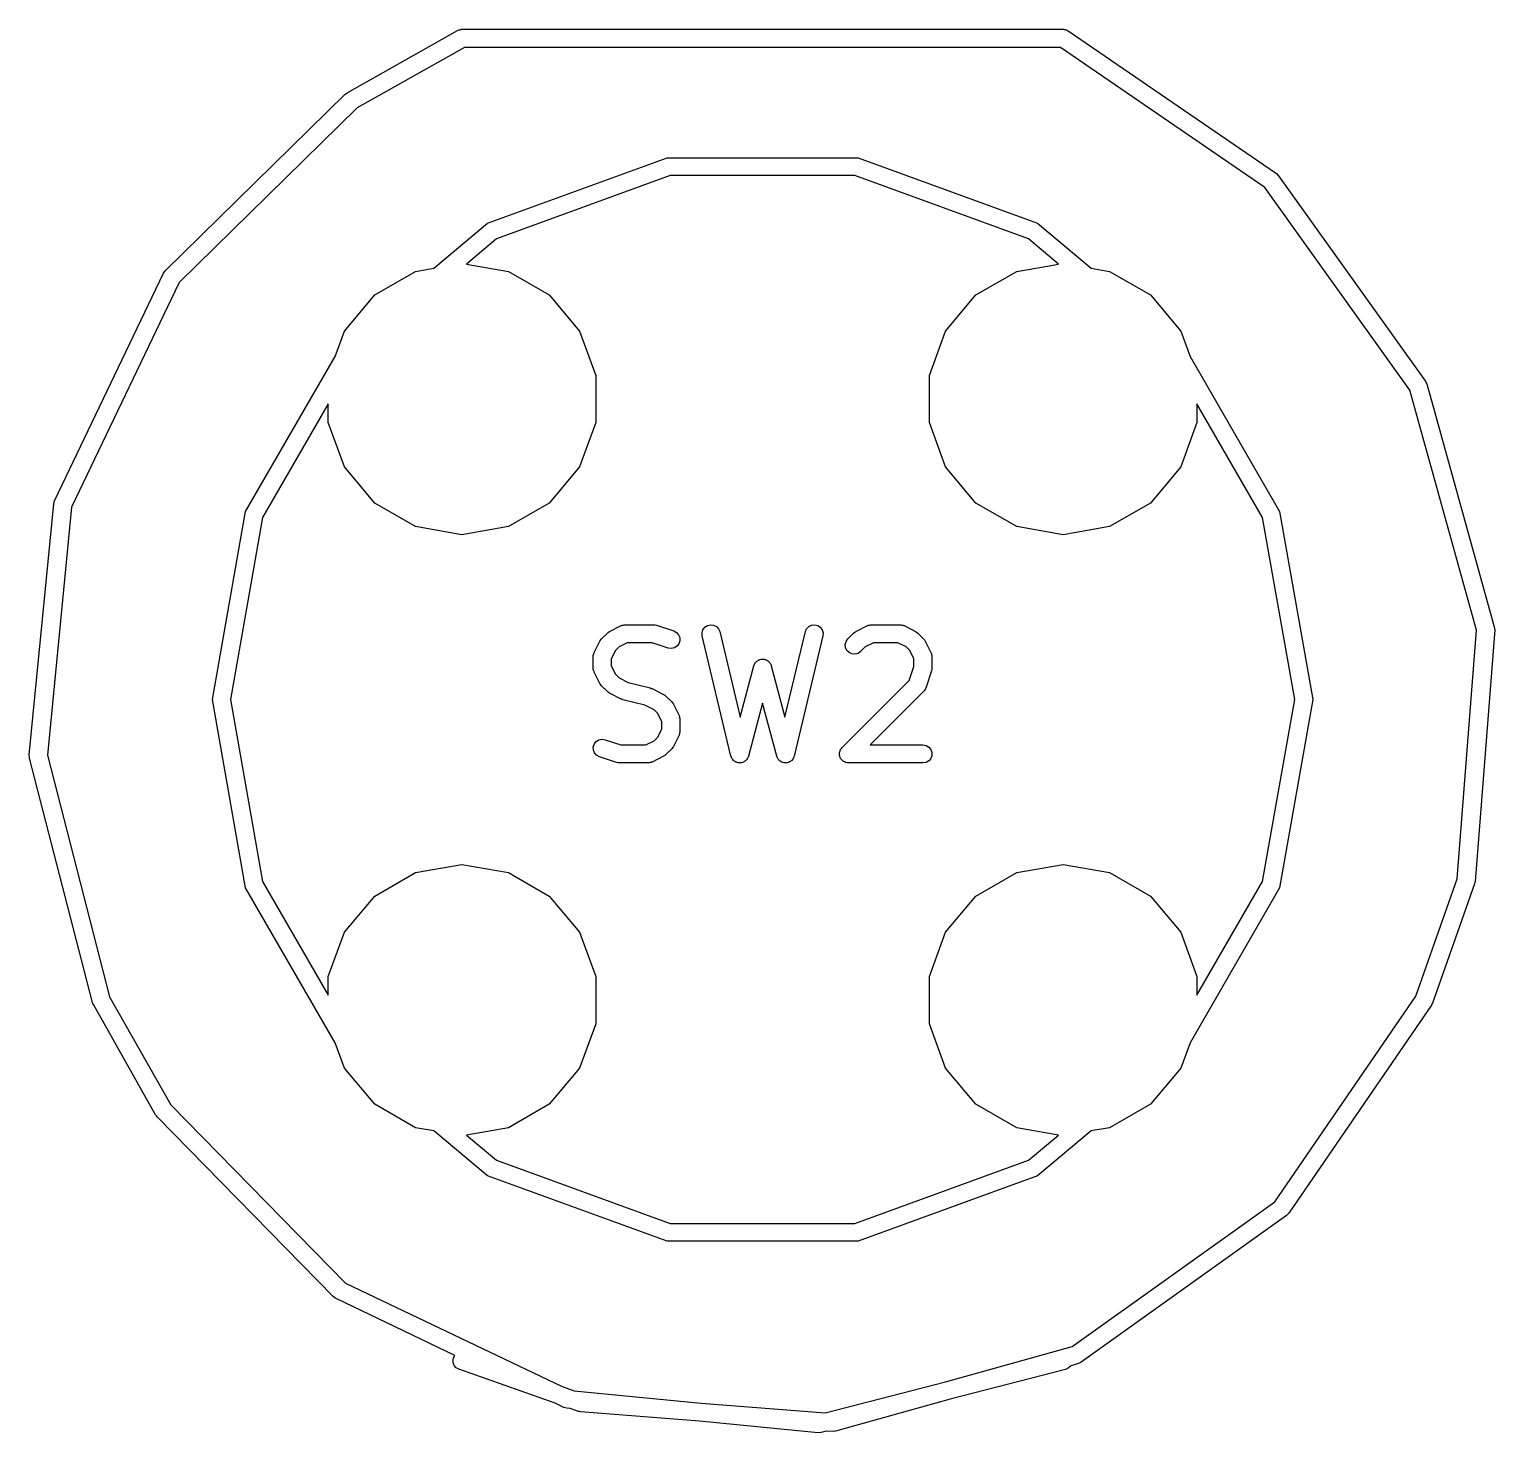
# Model space of a CAD drawing. Extents: x 59 to 126, y -132 to -24.
# Drawn here: x 110.9 to 123.09, y -64.1 to -52.42 of the extents above; entities that cross this region are included whole.
import ezdxf

# ---------------------------------------------------------------- set-up
doc = ezdxf.new("R2010")
doc.units = 0
doc.header["$MEASUREMENT"] = 0
doc.layers.add('BLACK', color=7, linetype='CONTINUOUS')

msp = doc.modelspace()

# ---------------------------------------------------------------- linework, layer by layer
at = {"layer": 'Black'}
for p, q in [((113.546, -52.9524), (114.463, -52.4347)), ((114.463, -52.4347), (114.469, -52.4326)), ((114.469, -52.4326), (114.474, -52.4295)), ((114.474, -52.4295), (114.481, -52.4283)), ((114.481, -52.4283), (114.488, -52.426)), ((114.488, -52.426), (114.494, -52.4261)), ((114.494, -52.4261), (114.5, -52.425)), ((114.5, -52.425), (119.5, -52.425)), ((119.5, -52.425), (119.509, -52.4266)), ((119.509, -52.4266), (119.519, -52.4274)), ((119.519, -52.4274), (119.522, -52.4289)), ((119.522, -52.4289), (119.526, -52.4295)), ((119.526, -52.4295), (119.534, -52.4342)), ((119.534, -52.4342), (119.542, -52.4381)), ((119.542, -52.4381), (121.273, -53.6249)), ((114.52, -52.575), (113.628, -53.0781)), ((119.477, -52.575), (114.52, -52.575)), ((121.177, -53.7411), (119.477, -52.575)), ((112.032, -54.4333), (113.53, -52.9641)), ((113.53, -52.9641), (113.538, -52.9586)), ((113.538, -52.9586), (113.546, -52.9524)), ((113.628, -53.0781), (112.147, -54.5311)), ((114.712, -54.0379), (116.206, -53.4945)), ((116.206, -53.4945), (117.794, -53.4945)), ((117.794, -53.4945), (119.287, -54.0379)), ((116.232, -53.6422), (114.787, -54.1678)), ((117.768, -53.6422), (116.232, -53.6422)), ((119.212, -54.1678), (117.768, -53.6422)), ((121.273, -53.6249), (121.291, -53.6431)), ((121.291, -53.6431), (121.291, -53.6431)), ((121.291, -53.6431), (122.511, -55.3501)), ((122.382, -55.4266), (121.177, -53.7411)), ((114.267, -54.4118), (114.712, -54.0379)), ((119.287, -54.0379), (119.733, -54.4118)), ((114.787, -54.1678), (114.538, -54.3774)), ((119.462, -54.3774), (119.212, -54.1678)), ((111.112, -56.3474), (112.017, -54.4545)), ((112.017, -54.4545), (112.032, -54.4333)), ((112.017, -54.4545), (112.017, -54.4545)), ((113.774, -54.6349), (114.114, -54.4388)), ((114.114, -54.4388), (114.267, -54.4118)), ((114.538, -54.3774), (114.886, -54.4388)), ((114.886, -54.4388), (115.226, -54.6349)), ((118.774, -54.6349), (119.114, -54.4388)), ((119.114, -54.4388), (119.462, -54.3774)), ((119.733, -54.4118), (119.886, -54.4388)), ((119.886, -54.4388), (120.226, -54.6349)), ((112.147, -54.5311), (111.253, -56.4002)), ((113.522, -54.9354), (113.774, -54.6349)), ((115.226, -54.6349), (115.478, -54.9354)), ((118.522, -54.9354), (118.774, -54.6349)), ((120.226, -54.6349), (120.478, -54.9354)), ((113.445, -55.1457), (113.522, -54.9354)), ((115.478, -54.9354), (115.612, -55.3039)), ((118.388, -55.3039), (118.522, -54.9354)), ((120.478, -54.9354), (120.555, -55.1457)), ((112.701, -56.4353), (113.445, -55.1457)), ((120.555, -55.1457), (121.299, -56.4353)), ((115.612, -55.3039), (115.612, -55.6961)), ((118.388, -55.6961), (118.388, -55.3039)), ((122.937, -57.4224), (122.382, -55.4266)), ((122.511, -55.3501), (122.523, -55.3736)), ((122.523, -55.3736), (123.085, -57.3949)), ((113.388, -55.5409), (112.842, -56.4866)), ((113.388, -55.6961), (113.388, -55.5409)), ((120.612, -55.5409), (120.612, -55.6961)), ((121.158, -56.4866), (120.612, -55.5409)), ((113.522, -56.0646), (113.388, -55.6961)), ((115.612, -55.6961), (115.478, -56.0646)), ((118.522, -56.0646), (118.388, -55.6961)), ((120.612, -55.6961), (120.478, -56.0646)), ((113.774, -56.3651), (113.522, -56.0646)), ((115.478, -56.0646), (115.226, -56.3651)), ((118.774, -56.3651), (118.522, -56.0646)), ((120.478, -56.0646), (120.226, -56.3651)), ((110.902, -58.4609), (111.105, -56.3725)), ((111.253, -56.4002), (111.053, -58.4622)), ((111.105, -56.3725), (111.112, -56.3474)), ((114.114, -56.5612), (113.774, -56.3651)), ((115.226, -56.3651), (114.886, -56.5612)), ((119.114, -56.5612), (118.774, -56.3651)), ((120.226, -56.3651), (119.886, -56.5612)), ((112.425, -58), (112.701, -56.4353)), ((112.842, -56.4866), (112.575, -58)), ((121.425, -58), (121.158, -56.4866)), ((121.299, -56.4353), (121.575, -58)), ((114.5, -56.6293), (114.114, -56.5612)), ((114.886, -56.5612), (114.5, -56.6293)), ((119.5, -56.6293), (119.114, -56.5612)), ((119.886, -56.5612), (119.5, -56.6293)), ((115.728, -57.4329), (115.824, -57.3853)), ((115.824, -57.3853), (115.828, -57.3841)), ((115.828, -57.3841), (115.831, -57.3819)), ((115.831, -57.3819), (115.84, -57.3804)), ((115.84, -57.3804), (115.849, -57.3779)), ((115.849, -57.3779), (115.853, -57.3781)), ((115.853, -57.3781), (115.857, -57.3774)), ((115.857, -57.3774), (116.095, -57.3774)), ((116.095, -57.3774), (116.107, -57.3795)), ((116.107, -57.3795), (116.119, -57.3812)), ((116.119, -57.3812), (116.262, -57.4288)), ((116.52, -57.3979), (116.542, -57.3835)), ((116.542, -57.3835), (116.567, -57.3775)), ((116.567, -57.3775), (116.593, -57.3805)), ((116.593, -57.3805), (116.616, -57.3922)), ((116.616, -57.3922), (116.634, -57.4111)), ((117.366, -57.4111), (117.384, -57.3922)), ((117.384, -57.3922), (117.407, -57.3805)), ((117.407, -57.3805), (117.433, -57.3775)), ((117.433, -57.3775), (117.458, -57.3835)), ((117.458, -57.3835), (117.48, -57.3979)), ((117.776, -57.4329), (117.871, -57.3853)), ((117.871, -57.3853), (117.875, -57.3841)), ((117.875, -57.3841), (117.879, -57.3819)), ((117.879, -57.3819), (117.888, -57.3804)), ((117.888, -57.3804), (117.896, -57.3779)), ((117.896, -57.3779), (117.901, -57.3781)), ((117.901, -57.3781), (117.905, -57.3774)), ((117.905, -57.3774), (118.143, -57.3774)), ((118.143, -57.3774), (118.147, -57.3781)), ((118.147, -57.3781), (118.151, -57.3779)), ((118.151, -57.3779), (118.16, -57.3804)), ((118.16, -57.3804), (118.169, -57.3819)), ((118.169, -57.3819), (118.172, -57.3841)), ((118.172, -57.3841), (118.176, -57.3853)), ((118.176, -57.3853), (118.272, -57.4329)), ((123.085, -57.3949), (123.088, -57.4209)), ((115.6, -57.6093), (115.647, -57.5141)), ((115.647, -57.5141), (115.654, -57.5044)), ((115.654, -57.5044), (115.661, -57.4946)), ((115.661, -57.4946), (115.709, -57.447)), ((115.709, -57.447), (115.719, -57.4401)), ((115.719, -57.4401), (115.728, -57.4329)), ((116.262, -57.4288), (116.285, -57.4413)), ((116.285, -57.4413), (116.302, -57.4607)), ((116.302, -57.4607), (116.312, -57.485)), ((116.312, -57.511), (116.304, -57.5357)), ((116.312, -57.485), (116.312, -57.511)), ((116.497, -57.4437), (116.504, -57.4188)), ((116.498, -57.4698), (116.497, -57.4437)), ((116.737, -58.4698), (116.498, -57.4698)), ((116.504, -57.4188), (116.52, -57.3979)), ((116.634, -57.4111), (116.644, -57.435)), ((116.644, -57.435), (116.814, -58.1459)), ((117.186, -58.1459), (117.356, -57.435)), ((117.502, -57.4698), (117.263, -58.4698)), ((117.356, -57.435), (117.366, -57.4111)), ((117.48, -57.3979), (117.496, -57.4188)), ((117.496, -57.4188), (117.503, -57.4437)), ((117.503, -57.4437), (117.502, -57.4698)), ((117.687, -57.5411), (117.694, -57.5159)), ((117.694, -57.5159), (117.709, -57.4946)), ((117.709, -57.4946), (117.756, -57.447)), ((117.756, -57.447), (117.766, -57.4401)), ((117.766, -57.4401), (117.776, -57.4329)), ((118.272, -57.4329), (118.281, -57.4401)), ((118.281, -57.4401), (118.291, -57.447)), ((118.291, -57.447), (118.339, -57.4946)), ((118.339, -57.4946), (118.346, -57.5044)), ((118.346, -57.5044), (118.353, -57.5141)), ((118.353, -57.5141), (118.4, -57.6093)), ((122.777, -59.4913), (122.937, -57.4224)), ((123.088, -57.4209), (122.925, -59.5128)), ((115.592, -57.6343), (115.595, -57.6259)), ((115.592, -57.6386), (115.592, -57.6343)), ((115.592, -57.6429), (115.592, -57.6386)), ((115.595, -57.6259), (115.596, -57.6172)), ((115.596, -57.6172), (115.598, -57.6135)), ((115.598, -57.6135), (115.6, -57.6093)), ((115.776, -57.592), (115.742, -57.6606)), ((115.806, -57.5616), (115.776, -57.592)), ((115.875, -57.5274), (115.806, -57.5616)), ((116.083, -57.5274), (115.875, -57.5274)), ((116.214, -57.5712), (116.083, -57.5274)), ((116.24, -57.575), (116.214, -57.5712)), ((116.266, -57.5697), (116.24, -57.575)), ((116.288, -57.5561), (116.266, -57.5697)), ((116.304, -57.5357), (116.288, -57.5561)), ((117.689, -57.567), (117.687, -57.5411)), ((117.7, -57.5906), (117.689, -57.567)), ((117.719, -57.6091), (117.7, -57.5906)), ((117.742, -57.6201), (117.719, -57.6091)), ((117.768, -57.6223), (117.742, -57.6201)), ((117.794, -57.6156), (117.768, -57.6223)), ((117.815, -57.6007), (117.794, -57.6156)), ((117.854, -57.5616), (117.815, -57.6007)), ((117.922, -57.5274), (117.854, -57.5616)), ((118.125, -57.5274), (117.922, -57.5274)), ((118.194, -57.5616), (118.125, -57.5274)), ((118.224, -57.592), (118.194, -57.5616)), ((118.258, -57.6606), (118.224, -57.592)), ((118.4, -57.6093), (118.402, -57.6135)), ((118.402, -57.6135), (118.404, -57.6172)), ((118.404, -57.6172), (118.405, -57.6259)), ((118.405, -57.6259), (118.408, -57.6343)), ((118.408, -57.6343), (118.408, -57.6386)), ((118.408, -57.6386), (118.408, -57.6429)), ((115.592, -57.7381), (115.592, -57.6429)), ((115.592, -57.7424), (115.592, -57.7381)), ((115.592, -57.7467), (115.592, -57.7424)), ((115.595, -57.7551), (115.592, -57.7467)), ((115.596, -57.7637), (115.595, -57.7551)), ((115.742, -57.6606), (115.742, -57.7204)), ((115.742, -57.7204), (115.776, -57.7889)), ((116.814, -58.1459), (116.928, -57.7188)), ((116.928, -57.7188), (116.93, -57.7127)), ((116.93, -57.7127), (116.932, -57.7063)), ((116.932, -57.7063), (116.936, -57.701)), ((116.936, -57.701), (116.939, -57.6951)), ((116.939, -57.6951), (116.943, -57.6904)), ((116.943, -57.6904), (116.947, -57.685)), ((116.947, -57.685), (116.952, -57.6813)), ((116.952, -57.6813), (116.957, -57.6767)), ((116.957, -57.6767), (116.963, -57.6739)), ((116.963, -57.6739), (116.968, -57.6701)), ((116.968, -57.6701), (116.975, -57.6684)), ((116.975, -57.6684), (116.981, -57.6657)), ((116.981, -57.6657), (116.987, -57.6651)), ((116.987, -57.6651), (116.994, -57.6634)), ((116.994, -57.6634), (117, -57.6639)), ((117, -57.6639), (117.006, -57.6634)), ((117.006, -57.6634), (117.013, -57.6651)), ((117.013, -57.6651), (117.019, -57.6657)), ((117.019, -57.6657), (117.025, -57.6684)), ((117.025, -57.6684), (117.032, -57.6701)), ((117.032, -57.6701), (117.037, -57.6739)), ((117.037, -57.6739), (117.043, -57.6767)), ((117.043, -57.6767), (117.048, -57.6813)), ((117.048, -57.6813), (117.053, -57.685)), ((117.053, -57.685), (117.057, -57.6904)), ((117.057, -57.6904), (117.061, -57.6951)), ((117.061, -57.6951), (117.064, -57.701)), ((117.064, -57.701), (117.068, -57.7063)), ((117.068, -57.7063), (117.07, -57.7127)), ((117.07, -57.7127), (117.072, -57.7188)), ((117.072, -57.7188), (117.186, -58.1459)), ((118.22, -57.8404), (118.258, -57.7259)), ((118.258, -57.7259), (118.258, -57.6606)), ((118.406, -57.7499), (118.404, -57.7618)), ((118.408, -57.7381), (118.406, -57.7499)), ((118.408, -57.6429), (118.408, -57.7381)), ((115.598, -57.7675), (115.596, -57.7637)), ((115.6, -57.7716), (115.598, -57.7675)), ((115.647, -57.8669), (115.6, -57.7716)), ((115.654, -57.8765), (115.647, -57.8669)), ((115.661, -57.8864), (115.654, -57.8765)), ((115.776, -57.7889), (115.806, -57.8193)), ((115.806, -57.8193), (115.883, -57.8578)), ((115.883, -57.8578), (116.066, -57.9034)), ((117.661, -58.3993), (118.22, -57.8404)), ((118.404, -57.7618), (118.357, -57.9047)), ((112.701, -59.5647), (112.425, -58)), ((112.575, -58), (112.842, -59.5134)), ((115.709, -57.934), (115.661, -57.8864)), ((115.719, -57.9409), (115.709, -57.934)), ((115.728, -57.948), (115.719, -57.9409)), ((115.824, -57.9957), (115.728, -57.948)), ((115.831, -57.998), (115.824, -57.9957)), ((115.839, -58.0013), (115.831, -57.998)), ((116.021, -58.047), (115.839, -58.0013)), ((116.066, -57.9034), (116.073, -57.9068)), ((116.073, -57.9068), (116.081, -57.9091)), ((116.081, -57.9091), (116.176, -57.9567)), ((116.176, -57.9567), (116.186, -57.9639)), ((116.186, -57.9639), (116.196, -57.9708)), ((116.196, -57.9708), (116.244, -58.0184)), ((118.339, -57.934), (117.895, -58.3774)), ((118.341, -57.9304), (118.339, -57.934)), ((118.344, -57.9276), (118.341, -57.9304)), ((118.349, -57.9199), (118.344, -57.9276)), ((118.354, -57.9126), (118.349, -57.9199)), ((118.355, -57.9085), (118.354, -57.9126)), ((118.357, -57.9047), (118.355, -57.9085)), ((121.158, -59.5134), (121.425, -58)), ((121.575, -58), (121.299, -59.5647)), ((116.098, -58.0854), (116.021, -58.047)), ((116.129, -58.1159), (116.098, -58.0854)), ((116.163, -58.1844), (116.129, -58.1159)), ((116.244, -58.0184), (116.25, -58.0282)), ((116.25, -58.0282), (116.258, -58.0379)), ((116.258, -58.0379), (116.305, -58.1331)), ((117, -58.0292), (116.882, -58.4717)), ((117.118, -58.4717), (117, -58.0292)), ((116.129, -58.3127), (116.163, -58.2442)), ((116.163, -58.2442), (116.163, -58.1844)), ((116.305, -58.1331), (116.306, -58.1373)), ((116.306, -58.1373), (116.309, -58.141)), ((116.309, -58.141), (116.31, -58.1497)), ((116.31, -58.1497), (116.313, -58.1581)), ((116.313, -58.1581), (116.312, -58.1624)), ((116.312, -58.1624), (116.313, -58.1667)), ((116.313, -58.1667), (116.313, -58.2619)), ((115.592, -58.3938), (115.601, -58.369)), ((115.601, -58.369), (115.617, -58.3486)), ((115.617, -58.3486), (115.639, -58.335)), ((115.639, -58.335), (115.665, -58.3298)), ((115.665, -58.3298), (115.69, -58.3336)), ((115.69, -58.3336), (115.822, -58.3774)), ((116.03, -58.3774), (116.098, -58.3431)), ((116.098, -58.3431), (116.129, -58.3127)), ((116.305, -58.2954), (116.258, -58.3907)), ((116.306, -58.2913), (116.305, -58.2954)), ((116.309, -58.2876), (116.306, -58.2913)), ((116.31, -58.2789), (116.309, -58.2876)), ((116.313, -58.2705), (116.31, -58.2789)), ((116.313, -58.2619), (116.312, -58.2662)), ((116.312, -58.2662), (116.313, -58.2705)), ((110.904, -58.4868), (110.902, -58.4609)), ((111.427, -60.5187), (110.904, -58.4868)), ((110.904, -58.4868), (110.904, -58.4868)), ((111.053, -58.4622), (111.57, -60.4717)), ((115.593, -58.4198), (115.592, -58.3938)), ((115.603, -58.444), (115.593, -58.4198)), ((115.62, -58.4635), (115.603, -58.444)), ((115.643, -58.4759), (115.62, -58.4635)), ((115.786, -58.5235), (115.643, -58.4759)), ((115.822, -58.3774), (116.03, -58.3774)), ((116.176, -58.4718), (116.081, -58.5195)), ((116.186, -58.4647), (116.176, -58.4718)), ((116.196, -58.4578), (116.186, -58.4647)), ((116.244, -58.4102), (116.196, -58.4578)), ((116.25, -58.4003), (116.244, -58.4102)), ((116.258, -58.3907), (116.25, -58.4003)), ((116.74, -58.4768), (116.737, -58.4698)), ((116.742, -58.4842), (116.74, -58.4768)), ((116.745, -58.4886), (116.742, -58.4842)), ((116.747, -58.4937), (116.745, -58.4886)), ((116.873, -58.4904), (116.871, -58.4953)), ((116.877, -58.486), (116.873, -58.4904)), ((116.879, -58.4786), (116.877, -58.486)), ((116.882, -58.4717), (116.879, -58.4786)), ((117.121, -58.4786), (117.118, -58.4717)), ((117.123, -58.486), (117.121, -58.4786)), ((117.127, -58.4904), (117.123, -58.486)), ((117.129, -58.4953), (117.127, -58.4904)), ((117.255, -58.4886), (117.253, -58.4937)), ((117.258, -58.4842), (117.255, -58.4886)), ((117.26, -58.4768), (117.258, -58.4842)), ((117.263, -58.4698), (117.26, -58.4768)), ((117.64, -58.4394), (117.644, -58.4301)), ((117.64, -58.4427), (117.64, -58.4394)), ((117.64, -58.4458), (117.64, -58.4427)), ((117.64, -58.4556), (117.64, -58.4458)), ((117.64, -58.4654), (117.64, -58.4556)), ((117.642, -58.4685), (117.64, -58.4654)), ((117.642, -58.4718), (117.642, -58.4685)), ((117.646, -58.4807), (117.642, -58.4718)), ((117.644, -58.4301), (117.646, -58.4207)), ((117.646, -58.4207), (117.648, -58.418)), ((117.649, -58.4899), (117.646, -58.4807)), ((117.648, -58.418), (117.649, -58.4149)), ((117.649, -58.4149), (117.656, -58.4074)), ((117.651, -58.4924), (117.649, -58.4899)), ((117.653, -58.4954), (117.651, -58.4924)), ((117.656, -58.4074), (117.661, -58.3993)), ((117.895, -58.3774), (118.333, -58.3774)), ((118.333, -58.3774), (118.359, -58.3819)), ((118.359, -58.3819), (118.382, -58.3949)), ((118.382, -58.3949), (118.398, -58.4149)), ((118.398, -58.4899), (118.382, -58.5098)), ((118.398, -58.4149), (118.407, -58.4394)), ((118.407, -58.4654), (118.398, -58.4899)), ((118.407, -58.4394), (118.407, -58.4654)), ((115.798, -58.5253), (115.786, -58.5235)), ((115.81, -58.5274), (115.798, -58.5253)), ((116.048, -58.5274), (115.81, -58.5274)), ((116.052, -58.5266), (116.048, -58.5274)), ((116.056, -58.5269), (116.052, -58.5266)), ((116.065, -58.5244), (116.056, -58.5269)), ((116.073, -58.5229), (116.065, -58.5244)), ((116.077, -58.5207), (116.073, -58.5229)), ((116.081, -58.5195), (116.077, -58.5207)), ((116.752, -58.4992), (116.747, -58.4937)), ((116.757, -58.5055), (116.752, -58.4992)), ((116.761, -58.5086), (116.757, -58.5055)), ((116.765, -58.5126), (116.761, -58.5086)), ((116.772, -58.516), (116.765, -58.5126)), ((116.778, -58.5204), (116.772, -58.516)), ((116.783, -58.5218), (116.778, -58.5204)), ((116.788, -58.5243), (116.783, -58.5218)), ((116.796, -58.5251), (116.788, -58.5243)), ((116.803, -58.5271), (116.796, -58.5251)), ((116.809, -58.5266), (116.803, -58.5271)), ((116.814, -58.5272), (116.809, -58.5266)), ((116.821, -58.5255), (116.814, -58.5272)), ((116.829, -58.5248), (116.821, -58.5255)), ((116.834, -58.5225), (116.829, -58.5248)), ((116.839, -58.5212), (116.834, -58.5225)), ((116.846, -58.517), (116.839, -58.5212)), ((116.853, -58.5138), (116.846, -58.517)), ((116.856, -58.5099), (116.853, -58.5138)), ((116.861, -58.5069), (116.856, -58.5099)), ((116.866, -58.5007), (116.861, -58.5069)), ((116.871, -58.4953), (116.866, -58.5007)), ((117.134, -58.5007), (117.129, -58.4953)), ((117.139, -58.5069), (117.134, -58.5007)), ((117.144, -58.5099), (117.139, -58.5069)), ((117.147, -58.5138), (117.144, -58.5099)), ((117.154, -58.517), (117.147, -58.5138)), ((117.161, -58.5212), (117.154, -58.517)), ((117.166, -58.5225), (117.161, -58.5212)), ((117.171, -58.5248), (117.166, -58.5225)), ((117.179, -58.5255), (117.171, -58.5248)), ((117.186, -58.5272), (117.179, -58.5255)), ((117.191, -58.5266), (117.186, -58.5272)), ((117.197, -58.5271), (117.191, -58.5266)), ((117.204, -58.5251), (117.197, -58.5271)), ((117.212, -58.5243), (117.204, -58.5251)), ((117.217, -58.5218), (117.212, -58.5243)), ((117.222, -58.5204), (117.217, -58.5218)), ((117.228, -58.516), (117.222, -58.5204)), ((117.235, -58.5126), (117.228, -58.516)), ((117.239, -58.5086), (117.235, -58.5126)), ((117.243, -58.5055), (117.239, -58.5086)), ((117.248, -58.4992), (117.243, -58.5055)), ((117.253, -58.4937), (117.248, -58.4992)), ((117.66, -58.5023), (117.653, -58.4954)), ((117.666, -58.5098), (117.66, -58.5023)), ((117.669, -58.5115), (117.666, -58.5098)), ((117.671, -58.5138), (117.669, -58.5115)), ((117.68, -58.518), (117.671, -58.5138)), ((117.689, -58.5229), (117.68, -58.518)), ((117.692, -58.5234), (117.689, -58.5229)), ((117.695, -58.5248), (117.692, -58.5234)), ((117.705, -58.5257), (117.695, -58.5248)), ((117.714, -58.5274), (117.705, -58.5257)), ((118.333, -58.5274), (117.714, -58.5274)), ((118.359, -58.5229), (118.333, -58.5274)), ((118.382, -58.5098), (118.359, -58.5229)), ((113.774, -59.6349), (114.114, -59.4388)), ((114.114, -59.4388), (114.5, -59.3707)), ((114.5, -59.3707), (114.886, -59.4388)), ((114.886, -59.4388), (115.226, -59.6349)), ((118.774, -59.6349), (119.114, -59.4388)), ((119.114, -59.4388), (119.5, -59.3707)), ((119.5, -59.3707), (119.886, -59.4388)), ((119.886, -59.4388), (120.226, -59.6349)), ((113.445, -60.8543), (112.701, -59.5647)), ((112.842, -59.5134), (113.388, -60.4591)), ((121.299, -59.5647), (120.555, -60.8543)), ((120.612, -60.4591), (121.158, -59.5134)), ((122.433, -60.4657), (122.777, -59.4913)), ((122.921, -59.5319), (122.571, -60.525)), ((122.923, -59.5222), (122.921, -59.5319)), ((122.925, -59.5128), (122.923, -59.5222)), ((113.522, -59.9354), (113.774, -59.6349)), ((115.226, -59.6349), (115.478, -59.9354)), ((118.522, -59.9354), (118.774, -59.6349)), ((120.226, -59.6349), (120.478, -59.9354)), ((113.388, -60.3039), (113.522, -59.9354)), ((115.478, -59.9354), (115.612, -60.3039)), ((118.388, -60.3039), (118.522, -59.9354)), ((120.478, -59.9354), (120.612, -60.3039)), ((113.388, -60.4591), (113.388, -60.3039)), ((115.612, -60.3039), (115.612, -60.6961)), ((118.388, -60.6961), (118.388, -60.3039)), ((120.612, -60.3039), (120.612, -60.4591)), ((111.431, -60.5276), (111.427, -60.5187)), ((111.435, -60.5369), (111.431, -60.5276)), ((111.952, -61.454), (111.435, -60.5369)), ((111.57, -60.4717), (112.078, -61.3716)), ((121.259, -62.177), (122.433, -60.4657)), ((122.562, -60.5424), (121.375, -62.2728)), ((122.566, -60.5335), (122.562, -60.5424)), ((122.571, -60.525), (122.566, -60.5335)), ((115.612, -60.6961), (115.478, -61.0646)), ((118.522, -61.0646), (118.388, -60.6961)), ((113.522, -61.0646), (113.445, -60.8543)), ((120.555, -60.8543), (120.478, -61.0646)), ((113.774, -61.3651), (113.522, -61.0646)), ((115.478, -61.0646), (115.226, -61.3651)), ((118.774, -61.3651), (118.522, -61.0646)), ((120.478, -61.0646), (120.226, -61.3651)), ((112.078, -61.3716), (113.531, -62.8531)), ((114.114, -61.5612), (113.774, -61.3651)), ((115.226, -61.3651), (114.886, -61.5612)), ((119.114, -61.5612), (118.774, -61.3651)), ((120.226, -61.3651), (119.886, -61.5612)), ((111.959, -61.4615), (111.952, -61.454)), ((111.964, -61.4696), (111.959, -61.4615)), ((113.433, -62.9676), (111.964, -61.4696)), ((114.267, -61.5882), (114.114, -61.5612)), ((114.712, -61.9621), (114.267, -61.5882)), ((114.886, -61.5612), (114.538, -61.6226)), ((114.538, -61.6226), (114.787, -61.8322)), ((119.462, -61.6226), (119.114, -61.5612)), ((119.212, -61.8322), (119.462, -61.6226)), ((119.733, -61.5882), (119.287, -61.9621)), ((119.886, -61.5612), (119.733, -61.5882)), ((114.787, -61.8322), (116.232, -62.3578)), ((117.768, -62.3578), (119.212, -61.8322)), ((116.206, -62.5055), (114.712, -61.9621)), ((119.287, -61.9621), (117.794, -62.5055)), ((119.573, -63.3817), (121.259, -62.177)), ((116.232, -62.3578), (117.768, -62.3578)), ((121.357, -62.2914), (119.65, -63.5115)), ((121.375, -62.2728), (121.357, -62.2914)), ((117.794, -62.5055), (116.206, -62.5055)), ((113.531, -62.8531), (115.332, -63.714)), ((113.444, -62.9751), (113.433, -62.9676)), ((113.433, -62.9676), (113.433, -62.9676)), ((113.455, -62.9827), (113.444, -62.9751)), ((114.442, -63.4547), (113.455, -62.9827)), ((113.455, -62.9827), (113.455, -62.9827)), ((114.426, -63.4877), (114.435, -63.4631)), ((114.426, -63.5137), (114.426, -63.4877)), ((114.435, -63.4631), (114.442, -63.4547)), ((118.521, -63.6748), (119.573, -63.3817)), ((114.435, -63.5381), (114.426, -63.5137)), ((114.452, -63.5579), (114.435, -63.5381)), ((114.475, -63.5707), (114.452, -63.5579)), ((115.274, -63.8528), (114.475, -63.5707)), ((119.519, -63.5726), (118.559, -63.8197)), ((119.542, -63.5619), (119.519, -63.5726)), ((119.561, -63.5436), (119.542, -63.5619)), ((119.563, -63.5405), (119.561, -63.5436)), ((119.626, -63.5227), (119.563, -63.5405)), ((119.65, -63.5115), (119.626, -63.5227)), ((119.65, -63.5115), (119.65, -63.5115)), ((115.332, -63.714), (115.434, -63.7501)), ((117.519, -63.9328), (118.521, -63.6748)), ((115.347, -63.8879), (115.274, -63.8528)), ((115.434, -63.7501), (116.488, -63.8527)), ((116.488, -63.8527), (117.519, -63.9328)), ((118.559, -63.8197), (117.605, -64.0854)), ((115.373, -63.8949), (115.347, -63.8879)), ((115.347, -63.8879), (115.347, -63.8879)), ((115.401, -63.8976), (115.373, -63.8949)), ((115.468, -63.9213), (115.401, -63.8976)), ((115.478, -63.9229), (115.468, -63.9213)), ((115.487, -63.9253), (115.478, -63.9229)), ((116.475, -64.0021), (115.487, -63.9253)), ((117.461, -64.098), (116.475, -64.0021)), ((117.487, -64.096), (117.461, -64.098)), ((117.532, -64.0843), (117.487, -64.096)), ((117.579, -64.0879), (117.532, -64.0843)), ((117.605, -64.0854), (117.579, -64.0879)), ((117.579, -64.0879), (117.579, -64.0879))]:
    msp.add_line(p, q, dxfattribs=at)

doc.saveas('drawing.dxf')
